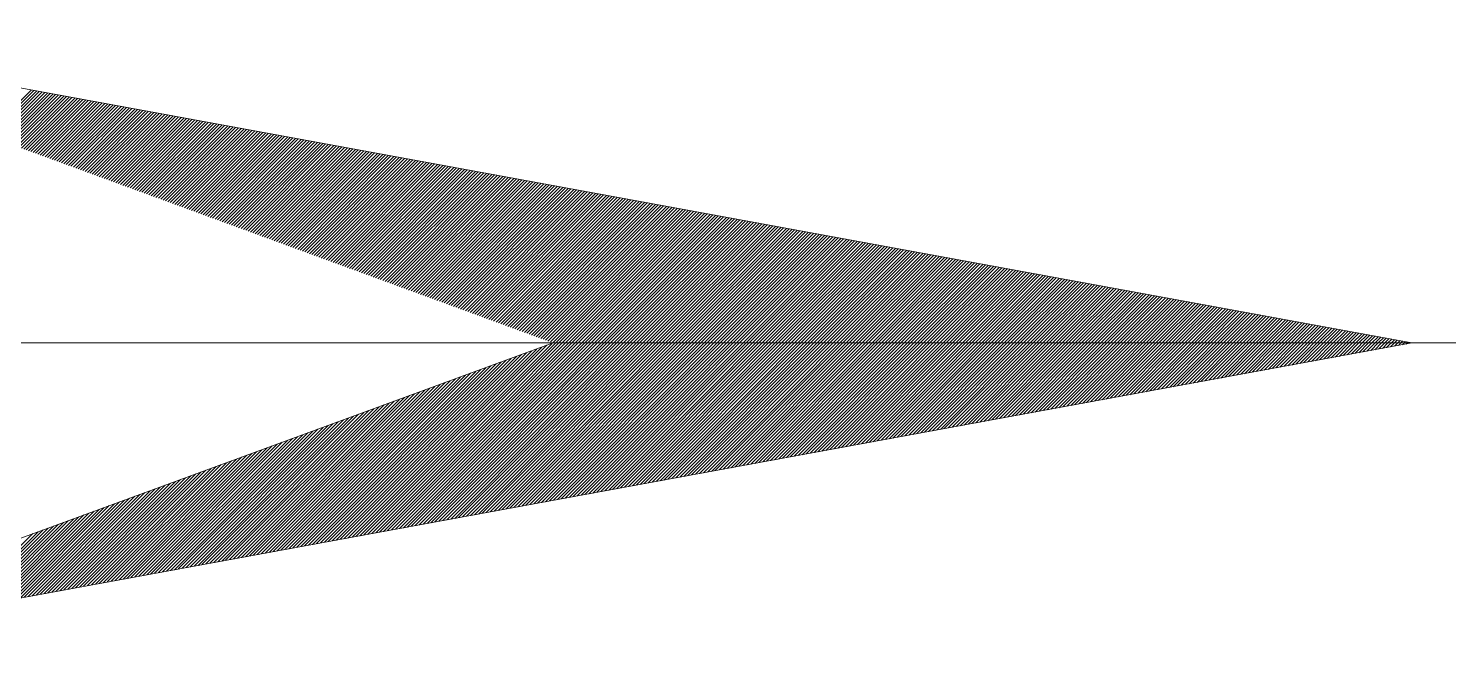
# Model space of a CAD drawing. Extents: x -1315200 to -1014507, y 2616811 to 2674779.
# Drawn here: x -1227581.6 to -1227490.4, y 2649590.8 to 2649631.1 of the extents above; entities that cross this region are included whole.
import ezdxf

# ---------------------------------------------------------------- set-up
doc = ezdxf.new("R2010")
doc.units = 0
doc.header["$LTSCALE"] = 25
doc.header["$MEASUREMENT"] = 0
doc.linetypes.add('PHANTOM2', pattern=[31.75, 15.875, -3.175, 3.175, -3.175, 3.175, -3.175])
doc.layers.get('0').update_dxf_attribs({"linetype": 'CONTINUOUS', "lineweight": 9})

msp = doc.modelspace()

# ---------------------------------------------------------------- linework, layer by layer
at = {"color": 9}
for p, q in [((-1227492.742, 2649610.938), (-1227603.026, 2649631.125)), ((-1227492.742, 2649610.938), (-1227603.026, 2649590.751)), ((-1227603.026, 2649590.751), (-1227547.884, 2649610.938))]:
    msp.add_line(p, q, dxfattribs=at)
at = {"color": 9, "linetype": 'Continuous'}
for p, q in [((-1227584.315, 2649624.275), (-1227581.42, 2649627.17)), ((-1227584.164, 2649624.219), (-1227581.245, 2649627.138)), ((-1227584.012, 2649624.164), (-1227581.07, 2649627.106)), ((-1227583.86, 2649624.108), (-1227580.895, 2649627.074)), ((-1227583.709, 2649624.053), (-1227580.72, 2649627.041)), ((-1227583.557, 2649623.997), (-1227580.545, 2649627.009)), ((-1227583.405, 2649623.942), (-1227580.37, 2649626.977)), ((-1227583.254, 2649623.886), (-1227580.194, 2649626.945)), ((-1227583.102, 2649623.831), (-1227580.019, 2649626.913)), ((-1227582.95, 2649623.775), (-1227579.844, 2649626.881)), ((-1227582.799, 2649623.72), (-1227579.669, 2649626.849)), ((-1227582.647, 2649623.664), (-1227579.494, 2649626.817)), ((-1227582.495, 2649623.608), (-1227579.319, 2649626.785)), ((-1227582.344, 2649623.553), (-1227579.144, 2649626.753)), ((-1227582.192, 2649623.497), (-1227578.969, 2649626.721)), ((-1227582.041, 2649623.442), (-1227578.794, 2649626.689)), ((-1227581.889, 2649623.386), (-1227578.619, 2649626.657)), ((-1227581.737, 2649623.331), (-1227578.443, 2649626.625)), ((-1227581.586, 2649623.275), (-1227578.268, 2649626.593)), ((-1227581.434, 2649623.22), (-1227578.093, 2649626.561)), ((-1227581.282, 2649623.164), (-1227577.918, 2649626.529)), ((-1227581.131, 2649623.109), (-1227577.743, 2649626.497)), ((-1227580.979, 2649623.053), (-1227577.568, 2649626.465)), ((-1227580.827, 2649622.998), (-1227577.393, 2649626.433)), ((-1227580.676, 2649622.942), (-1227577.218, 2649626.4)), ((-1227580.524, 2649622.887), (-1227577.043, 2649626.368)), ((-1227580.373, 2649622.831), (-1227576.867, 2649626.336)), ((-1227580.221, 2649622.776), (-1227576.692, 2649626.304)), ((-1227580.069, 2649622.72), (-1227576.517, 2649626.272)), ((-1227579.918, 2649622.665), (-1227576.342, 2649626.24)), ((-1227579.766, 2649622.609), (-1227576.167, 2649626.208)), ((-1227579.614, 2649622.554), (-1227575.992, 2649626.176)), ((-1227579.463, 2649622.498), (-1227575.817, 2649626.144)), ((-1227579.311, 2649622.443), (-1227575.642, 2649626.112)), ((-1227579.159, 2649622.387), (-1227575.467, 2649626.08)), ((-1227579.008, 2649622.332), (-1227575.292, 2649626.048)), ((-1227578.856, 2649622.276), (-1227575.116, 2649626.016)), ((-1227578.704, 2649622.221), (-1227574.941, 2649625.984)), ((-1227578.553, 2649622.165), (-1227574.766, 2649625.952)), ((-1227578.401, 2649622.11), (-1227574.591, 2649625.92)), ((-1227578.25, 2649622.054), (-1227574.416, 2649625.888)), ((-1227578.098, 2649621.999), (-1227574.241, 2649625.856)), ((-1227577.946, 2649621.943), (-1227574.066, 2649625.824)), ((-1227577.795, 2649621.888), (-1227573.891, 2649625.791)), ((-1227577.643, 2649621.832), (-1227573.716, 2649625.759)), ((-1227577.491, 2649621.777), (-1227573.541, 2649625.727)), ((-1227577.34, 2649621.721), (-1227573.365, 2649625.695)), ((-1227577.188, 2649621.666), (-1227573.19, 2649625.663)), ((-1227577.036, 2649621.61), (-1227573.015, 2649625.631)), ((-1227576.885, 2649621.555), (-1227572.84, 2649625.599)), ((-1227576.733, 2649621.499), (-1227572.665, 2649625.567)), ((-1227576.582, 2649621.443), (-1227572.49, 2649625.535)), ((-1227576.43, 2649621.388), (-1227572.315, 2649625.503)), ((-1227576.278, 2649621.332), (-1227572.14, 2649625.471)), ((-1227576.127, 2649621.277), (-1227571.965, 2649625.439)), ((-1227575.975, 2649621.221), (-1227571.79, 2649625.407)), ((-1227575.823, 2649621.166), (-1227571.614, 2649625.375)), ((-1227575.672, 2649621.11), (-1227571.439, 2649625.343)), ((-1227575.52, 2649621.055), (-1227571.264, 2649625.311)), ((-1227575.368, 2649620.999), (-1227571.089, 2649625.279)), ((-1227575.217, 2649620.944), (-1227570.914, 2649625.247)), ((-1227575.065, 2649620.888), (-1227570.739, 2649625.215)), ((-1227574.913, 2649620.833), (-1227570.564, 2649625.183)), ((-1227574.762, 2649620.777), (-1227570.389, 2649625.15)), ((-1227574.61, 2649620.722), (-1227570.214, 2649625.118)), ((-1227574.459, 2649620.666), (-1227570.039, 2649625.086)), ((-1227574.307, 2649620.611), (-1227569.863, 2649625.054)), ((-1227574.155, 2649620.555), (-1227569.688, 2649625.022)), ((-1227574.004, 2649620.5), (-1227569.513, 2649624.99)), ((-1227573.852, 2649620.444), (-1227569.338, 2649624.958)), ((-1227573.7, 2649620.389), (-1227569.163, 2649624.926)), ((-1227573.549, 2649620.333), (-1227568.988, 2649624.894)), ((-1227573.397, 2649620.278), (-1227568.813, 2649624.862)), ((-1227573.245, 2649620.222), (-1227568.638, 2649624.83)), ((-1227573.094, 2649620.167), (-1227568.463, 2649624.798)), ((-1227572.942, 2649620.111), (-1227568.287, 2649624.766)), ((-1227572.791, 2649620.056), (-1227568.112, 2649624.734)), ((-1227572.639, 2649620), (-1227567.937, 2649624.702)), ((-1227572.487, 2649619.945), (-1227567.762, 2649624.67)), ((-1227572.336, 2649619.889), (-1227567.587, 2649624.638)), ((-1227572.184, 2649619.834), (-1227567.412, 2649624.606)), ((-1227572.032, 2649619.778), (-1227567.237, 2649624.574)), ((-1227571.881, 2649619.723), (-1227567.062, 2649624.542)), ((-1227571.729, 2649619.667), (-1227566.887, 2649624.509)), ((-1227571.577, 2649619.612), (-1227566.712, 2649624.477)), ((-1227571.426, 2649619.556), (-1227566.536, 2649624.445)), ((-1227571.274, 2649619.501), (-1227566.361, 2649624.413)), ((-1227571.122, 2649619.445), (-1227566.186, 2649624.381)), ((-1227570.971, 2649619.39), (-1227566.011, 2649624.349)), ((-1227570.819, 2649619.334), (-1227565.836, 2649624.317)), ((-1227570.668, 2649619.278), (-1227565.661, 2649624.285)), ((-1227570.516, 2649619.223), (-1227565.486, 2649624.253)), ((-1227570.364, 2649619.167), (-1227565.311, 2649624.221)), ((-1227570.213, 2649619.112), (-1227565.136, 2649624.189)), ((-1227570.061, 2649619.056), (-1227564.961, 2649624.157)), ((-1227569.909, 2649619.001), (-1227564.785, 2649624.125)), ((-1227569.758, 2649618.945), (-1227564.61, 2649624.093)), ((-1227569.606, 2649618.89), (-1227564.435, 2649624.061)), ((-1227569.454, 2649618.834), (-1227564.26, 2649624.029)), ((-1227569.303, 2649618.779), (-1227564.085, 2649623.997)), ((-1227569.151, 2649618.723), (-1227563.91, 2649623.965)), ((-1227569, 2649618.668), (-1227563.735, 2649623.933)), ((-1227568.848, 2649618.612), (-1227563.56, 2649623.9)), ((-1227568.696, 2649618.557), (-1227563.385, 2649623.868)), ((-1227568.545, 2649618.501), (-1227563.21, 2649623.836)), ((-1227568.393, 2649618.446), (-1227563.034, 2649623.804)), ((-1227568.241, 2649618.39), (-1227562.859, 2649623.772)), ((-1227568.09, 2649618.335), (-1227562.684, 2649623.74)), ((-1227567.938, 2649618.279), (-1227562.509, 2649623.708)), ((-1227567.786, 2649618.224), (-1227562.334, 2649623.676)), ((-1227567.635, 2649618.168), (-1227562.159, 2649623.644)), ((-1227567.483, 2649618.113), (-1227561.984, 2649623.612)), ((-1227567.331, 2649618.057), (-1227561.809, 2649623.58)), ((-1227567.18, 2649618.002), (-1227561.634, 2649623.548)), ((-1227567.028, 2649617.946), (-1227561.459, 2649623.516)), ((-1227566.877, 2649617.891), (-1227561.283, 2649623.484)), ((-1227566.725, 2649617.835), (-1227561.108, 2649623.452)), ((-1227566.573, 2649617.78), (-1227560.933, 2649623.42)), ((-1227566.422, 2649617.724), (-1227560.758, 2649623.388)), ((-1227566.27, 2649617.669), (-1227560.583, 2649623.356)), ((-1227566.118, 2649617.613), (-1227560.408, 2649623.324)), ((-1227565.967, 2649617.558), (-1227560.233, 2649623.292)), ((-1227565.815, 2649617.502), (-1227560.058, 2649623.259)), ((-1227565.663, 2649617.447), (-1227559.883, 2649623.227)), ((-1227565.512, 2649617.391), (-1227559.707, 2649623.195)), ((-1227565.36, 2649617.336), (-1227559.532, 2649623.163)), ((-1227565.209, 2649617.28), (-1227559.357, 2649623.131)), ((-1227565.057, 2649617.225), (-1227559.182, 2649623.099)), ((-1227564.905, 2649617.169), (-1227559.007, 2649623.067)), ((-1227564.754, 2649617.113), (-1227558.832, 2649623.035)), ((-1227564.602, 2649617.058), (-1227558.657, 2649623.003)), ((-1227564.45, 2649617.002), (-1227558.482, 2649622.971)), ((-1227564.299, 2649616.947), (-1227558.307, 2649622.939)), ((-1227564.147, 2649616.891), (-1227558.132, 2649622.907)), ((-1227563.995, 2649616.836), (-1227557.956, 2649622.875)), ((-1227563.844, 2649616.78), (-1227557.781, 2649622.843)), ((-1227563.692, 2649616.725), (-1227557.606, 2649622.811)), ((-1227563.54, 2649616.669), (-1227557.431, 2649622.779)), ((-1227563.389, 2649616.614), (-1227557.256, 2649622.747)), ((-1227563.237, 2649616.558), (-1227557.081, 2649622.715)), ((-1227563.086, 2649616.503), (-1227556.906, 2649622.683)), ((-1227562.934, 2649616.447), (-1227556.731, 2649622.65)), ((-1227562.782, 2649616.392), (-1227556.556, 2649622.618)), ((-1227562.631, 2649616.336), (-1227556.381, 2649622.586)), ((-1227562.479, 2649616.281), (-1227556.205, 2649622.554)), ((-1227562.327, 2649616.225), (-1227556.03, 2649622.522)), ((-1227562.176, 2649616.17), (-1227555.855, 2649622.49)), ((-1227562.024, 2649616.114), (-1227555.68, 2649622.458)), ((-1227561.872, 2649616.059), (-1227555.505, 2649622.426)), ((-1227561.721, 2649616.003), (-1227555.33, 2649622.394)), ((-1227561.569, 2649615.948), (-1227555.155, 2649622.362)), ((-1227561.418, 2649615.892), (-1227554.98, 2649622.33)), ((-1227561.266, 2649615.837), (-1227554.805, 2649622.298)), ((-1227561.114, 2649615.781), (-1227554.63, 2649622.266)), ((-1227560.963, 2649615.726), (-1227554.454, 2649622.234)), ((-1227560.811, 2649615.67), (-1227554.279, 2649622.202)), ((-1227560.659, 2649615.615), (-1227554.104, 2649622.17)), ((-1227560.508, 2649615.559), (-1227553.929, 2649622.138)), ((-1227560.356, 2649615.504), (-1227553.754, 2649622.106)), ((-1227560.204, 2649615.448), (-1227553.579, 2649622.074)), ((-1227560.053, 2649615.393), (-1227553.404, 2649622.042)), ((-1227559.901, 2649615.337), (-1227553.229, 2649622.009)), ((-1227559.749, 2649615.282), (-1227553.054, 2649621.977)), ((-1227559.598, 2649615.226), (-1227552.878, 2649621.945)), ((-1227559.446, 2649615.171), (-1227552.703, 2649621.913)), ((-1227559.295, 2649615.115), (-1227552.528, 2649621.881)), ((-1227559.143, 2649615.06), (-1227552.353, 2649621.849)), ((-1227558.991, 2649615.004), (-1227552.178, 2649621.817)), ((-1227558.84, 2649614.948), (-1227552.003, 2649621.785)), ((-1227558.688, 2649614.893), (-1227551.828, 2649621.753)), ((-1227558.536, 2649614.837), (-1227551.653, 2649621.721)), ((-1227558.385, 2649614.782), (-1227551.478, 2649621.689)), ((-1227558.233, 2649614.726), (-1227551.303, 2649621.657)), ((-1227558.081, 2649614.671), (-1227551.127, 2649621.625)), ((-1227557.93, 2649614.615), (-1227550.952, 2649621.593)), ((-1227557.778, 2649614.56), (-1227550.777, 2649621.561)), ((-1227557.627, 2649614.504), (-1227550.602, 2649621.529)), ((-1227557.475, 2649614.449), (-1227550.427, 2649621.497)), ((-1227557.323, 2649614.393), (-1227550.252, 2649621.465)), ((-1227557.172, 2649614.338), (-1227550.077, 2649621.433)), ((-1227557.02, 2649614.282), (-1227549.902, 2649621.401)), ((-1227556.868, 2649614.227), (-1227549.727, 2649621.368)), ((-1227556.717, 2649614.171), (-1227549.552, 2649621.336)), ((-1227556.565, 2649614.116), (-1227549.376, 2649621.304)), ((-1227556.413, 2649614.06), (-1227549.201, 2649621.272)), ((-1227556.262, 2649614.005), (-1227549.026, 2649621.24)), ((-1227556.11, 2649613.949), (-1227548.851, 2649621.208)), ((-1227555.958, 2649613.894), (-1227548.676, 2649621.176)), ((-1227555.807, 2649613.838), (-1227548.501, 2649621.144)), ((-1227555.655, 2649613.783), (-1227548.326, 2649621.112)), ((-1227555.504, 2649613.727), (-1227548.151, 2649621.08)), ((-1227555.352, 2649613.672), (-1227547.976, 2649621.048)), ((-1227555.2, 2649613.616), (-1227547.801, 2649621.016)), ((-1227555.049, 2649613.561), (-1227547.625, 2649620.984)), ((-1227554.897, 2649613.505), (-1227547.45, 2649620.952)), ((-1227554.745, 2649613.45), (-1227547.275, 2649620.92)), ((-1227554.594, 2649613.394), (-1227547.1, 2649620.888)), ((-1227554.442, 2649613.339), (-1227546.925, 2649620.856)), ((-1227554.29, 2649613.283), (-1227546.75, 2649620.824)), ((-1227554.139, 2649613.228), (-1227546.575, 2649620.792)), ((-1227553.987, 2649613.172), (-1227546.4, 2649620.759)), ((-1227553.835, 2649613.117), (-1227546.225, 2649620.727)), ((-1227553.684, 2649613.061), (-1227546.05, 2649620.695)), ((-1227553.532, 2649613.006), (-1227545.874, 2649620.663)), ((-1227553.381, 2649612.95), (-1227545.699, 2649620.631)), ((-1227553.229, 2649612.894), (-1227545.524, 2649620.599)), ((-1227553.077, 2649612.839), (-1227545.349, 2649620.567)), ((-1227552.926, 2649612.783), (-1227545.174, 2649620.535)), ((-1227552.774, 2649612.728), (-1227544.999, 2649620.503)), ((-1227552.622, 2649612.672), (-1227544.824, 2649620.471)), ((-1227552.471, 2649612.617), (-1227544.649, 2649620.439)), ((-1227552.319, 2649612.561), (-1227544.474, 2649620.407)), ((-1227552.167, 2649612.506), (-1227544.298, 2649620.375)), ((-1227552.016, 2649612.45), (-1227544.123, 2649620.343)), ((-1227551.864, 2649612.395), (-1227543.948, 2649620.311)), ((-1227551.713, 2649612.339), (-1227543.773, 2649620.279)), ((-1227551.561, 2649612.284), (-1227543.598, 2649620.247)), ((-1227551.409, 2649612.228), (-1227543.423, 2649620.215)), ((-1227551.258, 2649612.173), (-1227543.248, 2649620.183)), ((-1227551.106, 2649612.117), (-1227543.073, 2649620.151)), ((-1227550.954, 2649612.062), (-1227542.898, 2649620.118)), ((-1227550.803, 2649612.006), (-1227542.723, 2649620.086)), ((-1227550.651, 2649611.951), (-1227542.547, 2649620.054)), ((-1227550.499, 2649611.895), (-1227542.372, 2649620.022)), ((-1227550.348, 2649611.84), (-1227542.197, 2649619.99)), ((-1227550.196, 2649611.784), (-1227542.022, 2649619.958)), ((-1227550.044, 2649611.729), (-1227541.847, 2649619.926)), ((-1227549.893, 2649611.673), (-1227541.672, 2649619.894)), ((-1227549.741, 2649611.618), (-1227541.497, 2649619.862)), ((-1227549.59, 2649611.562), (-1227541.322, 2649619.83)), ((-1227549.438, 2649611.507), (-1227541.147, 2649619.798)), ((-1227549.286, 2649611.451), (-1227540.972, 2649619.766)), ((-1227549.135, 2649611.396), (-1227540.796, 2649619.734)), ((-1227548.983, 2649611.34), (-1227540.621, 2649619.702)), ((-1227548.831, 2649611.285), (-1227540.446, 2649619.67)), ((-1227548.68, 2649611.229), (-1227540.271, 2649619.638)), ((-1227548.528, 2649611.174), (-1227540.096, 2649619.606)), ((-1227548.376, 2649611.118), (-1227539.921, 2649619.574)), ((-1227548.225, 2649611.063), (-1227539.746, 2649619.542)), ((-1227548.073, 2649611.007), (-1227539.571, 2649619.509)), ((-1227560.048, 2649598.618), (-1227539.221, 2649619.445)), ((-1227559.541, 2649598.711), (-1227538.87, 2649619.381)), ((-1227559.287, 2649598.757), (-1227538.695, 2649619.349)), ((-1227559.034, 2649598.804), (-1227538.52, 2649619.317)), ((-1227558.78, 2649598.85), (-1227538.345, 2649619.285)), ((-1227558.526, 2649598.897), (-1227538.17, 2649619.253)), ((-1227558.273, 2649598.943), (-1227537.995, 2649619.221)), ((-1227558.019, 2649598.989), (-1227537.82, 2649619.189)), ((-1227556.498, 2649599.268), (-1227536.769, 2649618.997)), ((-1227556.244, 2649599.314), (-1227536.594, 2649618.965)), ((-1227555.23, 2649599.5), (-1227535.894, 2649618.836)), ((-1227554.723, 2649599.593), (-1227535.543, 2649618.772)), ((-1227547.922, 2649610.952), (-1227539.396, 2649619.477)), ((-1227547.521, 2649610.938), (-1227539.045, 2649619.413)), ((-1227545.864, 2649610.938), (-1227537.645, 2649619.157)), ((-1227545.657, 2649610.938), (-1227537.47, 2649619.125)), ((-1227545.449, 2649610.938), (-1227537.294, 2649619.093)), ((-1227545.242, 2649610.938), (-1227537.119, 2649619.061)), ((-1227545.035, 2649610.938), (-1227536.944, 2649619.029)), ((-1227544.414, 2649610.938), (-1227536.419, 2649618.933)), ((-1227544.206, 2649610.938), (-1227536.244, 2649618.901)), ((-1227543.999, 2649610.938), (-1227536.069, 2649618.868)), ((-1227543.585, 2649610.938), (-1227535.718, 2649618.804)), ((-1227543.171, 2649610.938), (-1227535.368, 2649618.74)), ((-1227542.964, 2649610.938), (-1227535.193, 2649618.708)), ((-1227542.756, 2649610.938), (-1227535.018, 2649618.676)), ((-1227542.549, 2649610.938), (-1227534.843, 2649618.644)), ((-1227542.342, 2649610.938), (-1227534.668, 2649618.612)), ((-1227542.135, 2649610.938), (-1227534.493, 2649618.58)), ((-1227551.427, 2649600.196), (-1227533.267, 2649618.356)), ((-1227548.891, 2649600.66), (-1227531.516, 2649618.035)), ((-1227547.623, 2649600.892), (-1227530.641, 2649617.875)), ((-1227546.609, 2649601.078), (-1227529.94, 2649617.747)), ((-1227546.355, 2649601.124), (-1227529.765, 2649617.715)), ((-1227546.102, 2649601.171), (-1227529.59, 2649617.683)), ((-1227541.928, 2649610.938), (-1227534.318, 2649618.548)), ((-1227541.721, 2649610.938), (-1227534.143, 2649618.516)), ((-1227541.513, 2649610.938), (-1227533.967, 2649618.484)), ((-1227541.306, 2649610.938), (-1227533.792, 2649618.452)), ((-1227541.099, 2649610.938), (-1227533.617, 2649618.42)), ((-1227540.892, 2649610.938), (-1227533.442, 2649618.388)), ((-1227540.478, 2649610.938), (-1227533.092, 2649618.324)), ((-1227540.271, 2649610.938), (-1227532.917, 2649618.292)), ((-1227540.063, 2649610.938), (-1227532.742, 2649618.26)), ((-1227539.856, 2649610.938), (-1227532.567, 2649618.227)), ((-1227539.649, 2649610.938), (-1227532.392, 2649618.195)), ((-1227539.442, 2649610.938), (-1227532.216, 2649618.163)), ((-1227539.235, 2649610.938), (-1227532.041, 2649618.131)), ((-1227539.028, 2649610.938), (-1227531.866, 2649618.099)), ((-1227538.82, 2649610.938), (-1227531.691, 2649618.067)), ((-1227538.406, 2649610.938), (-1227531.341, 2649618.003)), ((-1227538.199, 2649610.938), (-1227531.166, 2649617.971)), ((-1227537.992, 2649610.938), (-1227530.991, 2649617.939)), ((-1227537.785, 2649610.938), (-1227530.816, 2649617.907)), ((-1227537.37, 2649610.938), (-1227530.465, 2649617.843)), ((-1227537.163, 2649610.938), (-1227530.29, 2649617.811)), ((-1227536.956, 2649610.938), (-1227530.115, 2649617.779)), ((-1227545.595, 2649601.264), (-1227529.24, 2649617.618)), ((-1227545.341, 2649601.31), (-1227529.065, 2649617.586)), ((-1227544.327, 2649601.496), (-1227528.364, 2649617.458)), ((-1227543.059, 2649601.728), (-1227527.489, 2649617.298)), ((-1227541.03, 2649602.099), (-1227526.088, 2649617.042)), ((-1227540.27, 2649602.238), (-1227525.563, 2649616.945)), ((-1227540.016, 2649602.285), (-1227525.387, 2649616.913)), ((-1227539.002, 2649602.47), (-1227524.687, 2649616.785)), ((-1227536.127, 2649610.938), (-1227529.415, 2649617.651)), ((-1227535.506, 2649610.938), (-1227528.889, 2649617.554)), ((-1227535.299, 2649610.938), (-1227528.714, 2649617.522)), ((-1227535.092, 2649610.938), (-1227528.539, 2649617.49)), ((-1227534.677, 2649610.938), (-1227528.189, 2649617.426)), ((-1227534.47, 2649610.938), (-1227528.014, 2649617.394)), ((-1227534.263, 2649610.938), (-1227527.839, 2649617.362)), ((-1227534.056, 2649610.938), (-1227527.664, 2649617.33)), ((-1227533.642, 2649610.938), (-1227527.314, 2649617.266)), ((-1227533.434, 2649610.938), (-1227527.138, 2649617.234)), ((-1227533.227, 2649610.938), (-1227526.963, 2649617.202)), ((-1227533.02, 2649610.938), (-1227526.788, 2649617.17)), ((-1227532.813, 2649610.938), (-1227526.613, 2649617.138)), ((-1227532.606, 2649610.938), (-1227526.438, 2649617.106)), ((-1227532.399, 2649610.938), (-1227526.263, 2649617.074)), ((-1227531.984, 2649610.938), (-1227525.913, 2649617.01)), ((-1227531.777, 2649610.938), (-1227525.738, 2649616.977)), ((-1227531.156, 2649610.938), (-1227525.212, 2649616.881)), ((-1227530.949, 2649610.938), (-1227525.037, 2649616.849)), ((-1227530.741, 2649610.938), (-1227524.862, 2649616.817)), ((-1227530.327, 2649610.938), (-1227524.512, 2649616.753)), ((-1227537.988, 2649602.656), (-1227523.987, 2649616.657)), ((-1227537.734, 2649602.702), (-1227523.812, 2649616.625)), ((-1227535.198, 2649603.167), (-1227522.061, 2649616.304)), ((-1227533.17, 2649603.538), (-1227520.66, 2649616.048)), ((-1227530.12, 2649610.938), (-1227524.337, 2649616.721)), ((-1227529.913, 2649610.938), (-1227524.162, 2649616.689)), ((-1227529.291, 2649610.938), (-1227523.636, 2649616.593)), ((-1227529.084, 2649610.938), (-1227523.461, 2649616.561)), ((-1227528.877, 2649610.938), (-1227523.286, 2649616.529)), ((-1227528.67, 2649610.938), (-1227523.111, 2649616.497)), ((-1227528.463, 2649610.938), (-1227522.936, 2649616.465)), ((-1227528.256, 2649610.938), (-1227522.761, 2649616.433)), ((-1227528.048, 2649610.938), (-1227522.586, 2649616.401)), ((-1227527.841, 2649610.938), (-1227522.411, 2649616.368)), ((-1227527.634, 2649610.938), (-1227522.236, 2649616.336)), ((-1227527.22, 2649610.938), (-1227521.885, 2649616.272)), ((-1227527.013, 2649610.938), (-1227521.71, 2649616.24)), ((-1227526.806, 2649610.938), (-1227521.535, 2649616.208)), ((-1227526.598, 2649610.938), (-1227521.36, 2649616.176)), ((-1227526.391, 2649610.938), (-1227521.185, 2649616.144)), ((-1227526.184, 2649610.938), (-1227521.01, 2649616.112)), ((-1227525.977, 2649610.938), (-1227520.835, 2649616.08)), ((-1227525.563, 2649610.938), (-1227520.485, 2649616.016)), ((-1227525.356, 2649610.938), (-1227520.309, 2649615.984)), ((-1227525.148, 2649610.938), (-1227520.134, 2649615.952)), ((-1227524.941, 2649610.938), (-1227519.959, 2649615.92)), ((-1227524.734, 2649610.938), (-1227519.784, 2649615.888)), ((-1227524.527, 2649610.938), (-1227519.609, 2649615.856)), ((-1227530.381, 2649604.048), (-1227518.734, 2649615.695)), ((-1227530.127, 2649604.095), (-1227518.558, 2649615.663)), ((-1227529.873, 2649604.141), (-1227518.383, 2649615.631)), ((-1227529.62, 2649604.188), (-1227518.208, 2649615.599)), ((-1227529.113, 2649604.28), (-1227517.858, 2649615.535)), ((-1227528.098, 2649604.466), (-1227517.158, 2649615.407)), ((-1227527.591, 2649604.559), (-1227516.807, 2649615.343)), ((-1227527.338, 2649604.605), (-1227516.632, 2649615.311)), ((-1227526.831, 2649604.698), (-1227516.282, 2649615.247)), ((-1227526.577, 2649604.745), (-1227516.107, 2649615.215)), ((-1227526.324, 2649604.791), (-1227515.932, 2649615.183)), ((-1227524.32, 2649610.938), (-1227519.434, 2649615.824)), ((-1227524.113, 2649610.938), (-1227519.259, 2649615.792)), ((-1227523.905, 2649610.938), (-1227519.084, 2649615.76)), ((-1227523.698, 2649610.938), (-1227518.909, 2649615.727)), ((-1227522.663, 2649610.938), (-1227518.033, 2649615.567)), ((-1227522.248, 2649610.938), (-1227517.683, 2649615.503)), ((-1227522.041, 2649610.938), (-1227517.508, 2649615.471)), ((-1227521.834, 2649610.938), (-1227517.333, 2649615.439)), ((-1227521.42, 2649610.938), (-1227516.983, 2649615.375)), ((-1227520.798, 2649610.938), (-1227516.457, 2649615.279)), ((-1227519.97, 2649610.938), (-1227515.757, 2649615.151)), ((-1227519.762, 2649610.938), (-1227515.582, 2649615.119)), ((-1227519.555, 2649610.938), (-1227515.407, 2649615.086)), ((-1227519.348, 2649610.938), (-1227515.232, 2649615.054)), ((-1227519.141, 2649610.938), (-1227515.056, 2649615.022)), ((-1227518.934, 2649610.938), (-1227514.881, 2649614.99)), ((-1227518.727, 2649610.938), (-1227514.706, 2649614.958)), ((-1227518.519, 2649610.938), (-1227514.531, 2649614.926)), ((-1227522.774, 2649605.441), (-1227513.481, 2649614.734)), ((-1227518.312, 2649610.938), (-1227514.356, 2649614.894)), ((-1227518.105, 2649610.938), (-1227514.181, 2649614.862)), ((-1227517.898, 2649610.938), (-1227514.006, 2649614.83)), ((-1227517.702, 2649606.369), (-1227509.978, 2649614.093)), ((-1227517.691, 2649610.938), (-1227513.831, 2649614.798)), ((-1227517.484, 2649610.938), (-1227513.656, 2649614.766)), ((-1227517.069, 2649610.938), (-1227513.305, 2649614.702)), ((-1227516.862, 2649610.938), (-1227513.13, 2649614.67)), ((-1227516.655, 2649610.938), (-1227512.955, 2649614.638)), ((-1227516.448, 2649610.938), (-1227512.78, 2649614.606)), ((-1227516.241, 2649610.938), (-1227512.605, 2649614.574)), ((-1227516.034, 2649610.938), (-1227512.43, 2649614.542)), ((-1227515.826, 2649610.938), (-1227512.255, 2649614.51)), ((-1227515.619, 2649610.938), (-1227512.08, 2649614.477)), ((-1227515.412, 2649610.938), (-1227511.905, 2649614.445)), ((-1227515.205, 2649610.938), (-1227511.729, 2649614.413)), ((-1227514.998, 2649610.938), (-1227511.554, 2649614.381)), ((-1227514.791, 2649610.938), (-1227511.379, 2649614.349)), ((-1227514.584, 2649610.938), (-1227511.204, 2649614.317)), ((-1227514.376, 2649610.938), (-1227511.029, 2649614.285)), ((-1227514.169, 2649610.938), (-1227510.854, 2649614.253)), ((-1227513.962, 2649610.938), (-1227510.679, 2649614.221)), ((-1227513.755, 2649610.938), (-1227510.504, 2649614.189)), ((-1227513.548, 2649610.938), (-1227510.329, 2649614.157)), ((-1227513.341, 2649610.938), (-1227510.154, 2649614.125)), ((-1227512.926, 2649610.938), (-1227509.803, 2649614.061)), ((-1227512.719, 2649610.938), (-1227509.628, 2649614.029)), ((-1227514.406, 2649606.972), (-1227507.702, 2649613.676)), ((-1227514.152, 2649607.019), (-1227507.527, 2649613.644)), ((-1227513.899, 2649607.065), (-1227507.352, 2649613.612)), ((-1227513.392, 2649607.158), (-1227507.002, 2649613.548)), ((-1227512.885, 2649607.251), (-1227506.652, 2649613.484)), ((-1227512.512, 2649610.938), (-1227509.453, 2649613.997)), ((-1227512.305, 2649610.938), (-1227509.278, 2649613.965)), ((-1227512.098, 2649610.938), (-1227509.103, 2649613.933)), ((-1227511.891, 2649610.938), (-1227508.928, 2649613.901)), ((-1227511.87, 2649607.437), (-1227505.951, 2649613.356)), ((-1227511.683, 2649610.938), (-1227508.753, 2649613.869)), ((-1227511.476, 2649610.938), (-1227508.578, 2649613.836)), ((-1227511.269, 2649610.938), (-1227508.403, 2649613.804)), ((-1227511.062, 2649610.938), (-1227508.227, 2649613.772)), ((-1227510.855, 2649610.938), (-1227508.052, 2649613.74)), ((-1227510.648, 2649610.938), (-1227507.877, 2649613.708)), ((-1227510.602, 2649607.669), (-1227505.076, 2649613.195)), ((-1227510.095, 2649607.761), (-1227504.725, 2649613.131)), ((-1227509.819, 2649610.938), (-1227507.177, 2649613.58)), ((-1227509.405, 2649610.938), (-1227506.827, 2649613.516)), ((-1227508.99, 2649610.938), (-1227506.476, 2649613.452)), ((-1227508.783, 2649610.938), (-1227506.301, 2649613.42)), ((-1227508.576, 2649610.938), (-1227506.126, 2649613.388)), ((-1227508.162, 2649610.938), (-1227505.776, 2649613.324)), ((-1227507.955, 2649610.938), (-1227505.601, 2649613.292)), ((-1227507.747, 2649610.938), (-1227505.426, 2649613.26)), ((-1227507.54, 2649610.938), (-1227505.251, 2649613.228)), ((-1227507.126, 2649610.938), (-1227504.9, 2649613.163)), ((-1227506.712, 2649610.938), (-1227504.55, 2649613.099)), ((-1227508.32, 2649608.086), (-1227503.5, 2649612.907)), ((-1227507.813, 2649608.179), (-1227503.149, 2649612.843)), ((-1227506.505, 2649610.938), (-1227504.375, 2649613.067)), ((-1227506.297, 2649610.938), (-1227504.2, 2649613.035)), ((-1227506.292, 2649608.458), (-1227502.099, 2649612.651)), ((-1227506.09, 2649610.938), (-1227504.025, 2649613.003)), ((-1227505.883, 2649610.938), (-1227503.85, 2649612.971)), ((-1227505.676, 2649610.938), (-1227503.675, 2649612.939)), ((-1227505.278, 2649608.643), (-1227501.398, 2649612.522)), ((-1227505.262, 2649610.938), (-1227503.325, 2649612.875)), ((-1227504.847, 2649610.938), (-1227502.974, 2649612.811)), ((-1227504.64, 2649610.938), (-1227502.799, 2649612.779)), ((-1227504.433, 2649610.938), (-1227502.624, 2649612.747)), ((-1227504.226, 2649610.938), (-1227502.449, 2649612.715)), ((-1227504.019, 2649610.938), (-1227502.274, 2649612.683)), ((-1227503.756, 2649608.922), (-1227500.348, 2649612.33)), ((-1227503.604, 2649610.938), (-1227501.924, 2649612.619)), ((-1227503.397, 2649610.938), (-1227501.749, 2649612.586)), ((-1227503.19, 2649610.938), (-1227501.574, 2649612.554)), ((-1227502.776, 2649610.938), (-1227501.223, 2649612.49)), ((-1227502.569, 2649610.938), (-1227501.048, 2649612.458)), ((-1227502.362, 2649610.938), (-1227500.873, 2649612.426)), ((-1227502.154, 2649610.938), (-1227500.698, 2649612.394)), ((-1227501.947, 2649610.938), (-1227500.523, 2649612.362)), ((-1227501.533, 2649610.938), (-1227500.173, 2649612.298)), ((-1227501.326, 2649610.938), (-1227499.998, 2649612.266)), ((-1227501.119, 2649610.938), (-1227499.823, 2649612.234)), ((-1227500.911, 2649610.938), (-1227499.647, 2649612.202)), ((-1227500.713, 2649609.479), (-1227498.247, 2649611.945)), ((-1227500.704, 2649610.938), (-1227499.472, 2649612.17)), ((-1227500.497, 2649610.938), (-1227499.297, 2649612.138)), ((-1227500.46, 2649609.525), (-1227498.072, 2649611.913)), ((-1227500.29, 2649610.938), (-1227499.122, 2649612.106)), ((-1227500.083, 2649610.938), (-1227498.947, 2649612.074)), ((-1227499.876, 2649610.938), (-1227498.772, 2649612.042)), ((-1227499.669, 2649610.938), (-1227498.597, 2649612.01)), ((-1227499.461, 2649610.938), (-1227498.422, 2649611.978)), ((-1227498.84, 2649610.938), (-1227497.896, 2649611.881)), ((-1227498.633, 2649610.938), (-1227497.721, 2649611.849)), ((-1227498.426, 2649610.938), (-1227497.546, 2649611.817)), ((-1227498.218, 2649610.938), (-1227497.371, 2649611.785)), ((-1227498.011, 2649610.938), (-1227497.196, 2649611.753)), ((-1227497.804, 2649610.938), (-1227497.021, 2649611.721)), ((-1227497.597, 2649610.938), (-1227496.846, 2649611.689)), ((-1227497.39, 2649610.938), (-1227496.671, 2649611.657)), ((-1227497.183, 2649610.938), (-1227496.496, 2649611.625)), ((-1227496.976, 2649610.938), (-1227496.32, 2649611.593)), ((-1227496.768, 2649610.938), (-1227496.145, 2649611.561)), ((-1227496.656, 2649610.221), (-1227495.445, 2649611.433)), ((-1227496.561, 2649610.938), (-1227495.97, 2649611.529)), ((-1227496.354, 2649610.938), (-1227495.795, 2649611.497)), ((-1227496.147, 2649610.938), (-1227495.62, 2649611.465)), ((-1227495.733, 2649610.938), (-1227495.27, 2649611.401)), ((-1227495.642, 2649610.407), (-1227494.745, 2649611.304)), ((-1227495.525, 2649610.938), (-1227495.095, 2649611.369)), ((-1227495.318, 2649610.938), (-1227494.92, 2649611.336)), ((-1227494.904, 2649610.938), (-1227494.569, 2649611.272)), ((-1227561.316, 2649598.386), (-1227549.272, 2649610.43)), ((-1227561.062, 2649598.432), (-1227548.945, 2649610.55)), ((-1227560.809, 2649598.479), (-1227548.618, 2649610.669)), ((-1227560.555, 2649598.525), (-1227548.291, 2649610.789)), ((-1227560.301, 2649598.572), (-1227547.965, 2649610.908)), ((-1227559.794, 2649598.664), (-1227547.521, 2649610.938)), ((-1227557.766, 2649599.036), (-1227545.864, 2649610.938)), ((-1227557.512, 2649599.082), (-1227545.657, 2649610.938)), ((-1227557.259, 2649599.129), (-1227545.449, 2649610.938)), ((-1227557.005, 2649599.175), (-1227545.242, 2649610.938)), ((-1227556.751, 2649599.221), (-1227545.035, 2649610.938)), ((-1227555.991, 2649599.361), (-1227544.414, 2649610.938)), ((-1227555.737, 2649599.407), (-1227544.206, 2649610.938)), ((-1227555.484, 2649599.454), (-1227543.999, 2649610.938)), ((-1227554.977, 2649599.546), (-1227543.585, 2649610.938)), ((-1227554.469, 2649599.639), (-1227543.171, 2649610.938)), ((-1227554.216, 2649599.686), (-1227542.964, 2649610.938)), ((-1227553.962, 2649599.732), (-1227542.756, 2649610.938)), ((-1227553.709, 2649599.778), (-1227542.549, 2649610.938)), ((-1227553.455, 2649599.825), (-1227542.342, 2649610.938)), ((-1227553.202, 2649599.871), (-1227542.135, 2649610.938)), ((-1227552.948, 2649599.918), (-1227541.928, 2649610.938)), ((-1227552.694, 2649599.964), (-1227541.721, 2649610.938)), ((-1227552.441, 2649600.01), (-1227541.513, 2649610.938)), ((-1227552.187, 2649600.057), (-1227541.306, 2649610.938)), ((-1227551.934, 2649600.103), (-1227541.099, 2649610.938)), ((-1227551.68, 2649600.15), (-1227540.892, 2649610.938)), ((-1227551.173, 2649600.243), (-1227540.478, 2649610.938)), ((-1227550.919, 2649600.289), (-1227540.271, 2649610.938)), ((-1227550.666, 2649600.335), (-1227540.063, 2649610.938)), ((-1227550.412, 2649600.382), (-1227539.856, 2649610.938)), ((-1227550.159, 2649600.428), (-1227539.649, 2649610.938)), ((-1227549.905, 2649600.475), (-1227539.442, 2649610.938)), ((-1227549.652, 2649600.521), (-1227539.235, 2649610.938)), ((-1227549.398, 2649600.567), (-1227539.028, 2649610.938)), ((-1227549.144, 2649600.614), (-1227538.82, 2649610.938)), ((-1227548.637, 2649600.707), (-1227538.406, 2649610.938)), ((-1227548.384, 2649600.753), (-1227538.199, 2649610.938)), ((-1227548.13, 2649600.799), (-1227537.992, 2649610.938)), ((-1227547.877, 2649600.846), (-1227537.785, 2649610.938)), ((-1227547.37, 2649600.939), (-1227537.37, 2649610.938)), ((-1227547.116, 2649600.985), (-1227537.163, 2649610.938)), ((-1227546.862, 2649601.032), (-1227536.956, 2649610.938)), ((-1227545.848, 2649601.217), (-1227536.127, 2649610.938)), ((-1227545.087, 2649601.356), (-1227535.506, 2649610.938)), ((-1227544.834, 2649601.403), (-1227535.299, 2649610.938)), ((-1227544.58, 2649601.449), (-1227535.092, 2649610.938)), ((-1227544.073, 2649601.542), (-1227534.677, 2649610.938)), ((-1227543.82, 2649601.589), (-1227534.47, 2649610.938)), ((-1227543.566, 2649601.635), (-1227534.263, 2649610.938)), ((-1227543.312, 2649601.681), (-1227534.056, 2649610.938)), ((-1227542.805, 2649601.774), (-1227533.642, 2649610.938)), ((-1227542.552, 2649601.821), (-1227533.434, 2649610.938)), ((-1227542.298, 2649601.867), (-1227533.227, 2649610.938)), ((-1227542.045, 2649601.913), (-1227533.02, 2649610.938)), ((-1227541.791, 2649601.96), (-1227532.813, 2649610.938)), ((-1227541.538, 2649602.006), (-1227532.606, 2649610.938)), ((-1227541.284, 2649602.053), (-1227532.399, 2649610.938)), ((-1227540.777, 2649602.145), (-1227531.984, 2649610.938)), ((-1227540.523, 2649602.192), (-1227531.777, 2649610.938)), ((-1227539.763, 2649602.331), (-1227531.156, 2649610.938)), ((-1227539.509, 2649602.378), (-1227530.949, 2649610.938)), ((-1227539.255, 2649602.424), (-1227530.741, 2649610.938)), ((-1227538.748, 2649602.517), (-1227530.327, 2649610.938)), ((-1227538.495, 2649602.563), (-1227530.12, 2649610.938)), ((-1227538.241, 2649602.61), (-1227529.913, 2649610.938)), ((-1227537.48, 2649602.749), (-1227529.291, 2649610.938)), ((-1227537.227, 2649602.795), (-1227529.084, 2649610.938)), ((-1227536.973, 2649602.842), (-1227528.877, 2649610.938)), ((-1227536.72, 2649602.888), (-1227528.67, 2649610.938)), ((-1227536.466, 2649602.934), (-1227528.463, 2649610.938)), ((-1227536.213, 2649602.981), (-1227528.256, 2649610.938)), ((-1227535.959, 2649603.027), (-1227528.048, 2649610.938)), ((-1227535.705, 2649603.074), (-1227527.841, 2649610.938)), ((-1227535.452, 2649603.12), (-1227527.634, 2649610.938)), ((-1227534.945, 2649603.213), (-1227527.22, 2649610.938)), ((-1227534.691, 2649603.259), (-1227527.013, 2649610.938)), ((-1227534.438, 2649603.306), (-1227526.806, 2649610.938)), ((-1227534.184, 2649603.352), (-1227526.598, 2649610.938)), ((-1227533.931, 2649603.399), (-1227526.391, 2649610.938)), ((-1227533.677, 2649603.445), (-1227526.184, 2649610.938)), ((-1227533.423, 2649603.491), (-1227525.977, 2649610.938)), ((-1227532.916, 2649603.584), (-1227525.563, 2649610.938)), ((-1227532.663, 2649603.631), (-1227525.356, 2649610.938)), ((-1227532.409, 2649603.677), (-1227525.148, 2649610.938)), ((-1227532.156, 2649603.724), (-1227524.941, 2649610.938)), ((-1227531.902, 2649603.77), (-1227524.734, 2649610.938)), ((-1227531.648, 2649603.816), (-1227524.527, 2649610.938)), ((-1227531.395, 2649603.863), (-1227524.32, 2649610.938)), ((-1227531.141, 2649603.909), (-1227524.113, 2649610.938)), ((-1227530.888, 2649603.956), (-1227523.905, 2649610.938)), ((-1227530.634, 2649604.002), (-1227523.698, 2649610.938)), ((-1227529.366, 2649604.234), (-1227522.663, 2649610.938)), ((-1227528.859, 2649604.327), (-1227522.248, 2649610.938)), ((-1227528.606, 2649604.373), (-1227522.041, 2649610.938)), ((-1227528.352, 2649604.42), (-1227521.834, 2649610.938)), ((-1227527.845, 2649604.513), (-1227521.42, 2649610.938)), ((-1227527.084, 2649604.652), (-1227520.798, 2649610.938)), ((-1227526.07, 2649604.837), (-1227519.97, 2649610.938)), ((-1227525.816, 2649604.884), (-1227519.762, 2649610.938)), ((-1227525.563, 2649604.93), (-1227519.555, 2649610.938)), ((-1227525.309, 2649604.977), (-1227519.348, 2649610.938)), ((-1227525.056, 2649605.023), (-1227519.141, 2649610.938)), ((-1227524.802, 2649605.07), (-1227518.934, 2649610.938)), ((-1227524.549, 2649605.116), (-1227518.727, 2649610.938)), ((-1227524.295, 2649605.162), (-1227518.519, 2649610.938)), ((-1227524.041, 2649605.209), (-1227518.312, 2649610.938)), ((-1227523.788, 2649605.255), (-1227518.105, 2649610.938)), ((-1227523.534, 2649605.302), (-1227517.898, 2649610.938)), ((-1227523.281, 2649605.348), (-1227517.691, 2649610.938)), ((-1227523.027, 2649605.394), (-1227517.484, 2649610.938)), ((-1227522.52, 2649605.487), (-1227517.069, 2649610.938)), ((-1227522.266, 2649605.534), (-1227516.862, 2649610.938)), ((-1227522.013, 2649605.58), (-1227516.655, 2649610.938)), ((-1227521.759, 2649605.626), (-1227516.448, 2649610.938)), ((-1227521.506, 2649605.673), (-1227516.241, 2649610.938)), ((-1227521.252, 2649605.719), (-1227516.034, 2649610.938)), ((-1227520.999, 2649605.766), (-1227515.826, 2649610.938)), ((-1227520.745, 2649605.812), (-1227515.619, 2649610.938)), ((-1227520.491, 2649605.859), (-1227515.412, 2649610.938)), ((-1227520.238, 2649605.905), (-1227515.205, 2649610.938)), ((-1227519.984, 2649605.951), (-1227514.998, 2649610.938)), ((-1227519.731, 2649605.998), (-1227514.791, 2649610.938)), ((-1227519.477, 2649606.044), (-1227514.584, 2649610.938)), ((-1227519.224, 2649606.091), (-1227514.376, 2649610.938)), ((-1227518.97, 2649606.137), (-1227514.169, 2649610.938)), ((-1227518.717, 2649606.183), (-1227513.962, 2649610.938)), ((-1227518.463, 2649606.23), (-1227513.755, 2649610.938)), ((-1227518.209, 2649606.276), (-1227513.548, 2649610.938)), ((-1227517.956, 2649606.323), (-1227513.341, 2649610.938)), ((-1227517.449, 2649606.415), (-1227512.926, 2649610.938)), ((-1227517.195, 2649606.462), (-1227512.719, 2649610.938)), ((-1227516.942, 2649606.508), (-1227512.512, 2649610.938)), ((-1227516.688, 2649606.555), (-1227512.305, 2649610.938)), ((-1227516.434, 2649606.601), (-1227512.098, 2649610.938)), ((-1227516.181, 2649606.648), (-1227511.891, 2649610.938)), ((-1227515.927, 2649606.694), (-1227511.683, 2649610.938)), ((-1227515.674, 2649606.74), (-1227511.476, 2649610.938)), ((-1227515.42, 2649606.787), (-1227511.269, 2649610.938)), ((-1227515.167, 2649606.833), (-1227511.062, 2649610.938)), ((-1227514.913, 2649606.88), (-1227510.855, 2649610.938)), ((-1227514.659, 2649606.926), (-1227510.648, 2649610.938)), ((-1227513.645, 2649607.112), (-1227509.819, 2649610.938)), ((-1227513.138, 2649607.205), (-1227509.405, 2649610.938)), ((-1227512.631, 2649607.297), (-1227508.99, 2649610.938)), ((-1227512.377, 2649607.344), (-1227508.783, 2649610.938)), ((-1227512.124, 2649607.39), (-1227508.576, 2649610.938)), ((-1227511.617, 2649607.483), (-1227508.162, 2649610.938)), ((-1227511.363, 2649607.529), (-1227507.955, 2649610.938)), ((-1227511.11, 2649607.576), (-1227507.747, 2649610.938)), ((-1227510.856, 2649607.622), (-1227507.54, 2649610.938)), ((-1227510.349, 2649607.715), (-1227507.126, 2649610.938)), ((-1227509.842, 2649607.808), (-1227506.712, 2649610.938)), ((-1227509.588, 2649607.854), (-1227506.505, 2649610.938)), ((-1227509.335, 2649607.901), (-1227506.297, 2649610.938)), ((-1227509.081, 2649607.947), (-1227506.09, 2649610.938)), ((-1227508.827, 2649607.994), (-1227505.883, 2649610.938)), ((-1227508.574, 2649608.04), (-1227505.676, 2649610.938)), ((-1227508.067, 2649608.133), (-1227505.262, 2649610.938)), ((-1227507.56, 2649608.226), (-1227504.847, 2649610.938)), ((-1227507.306, 2649608.272), (-1227504.64, 2649610.938)), ((-1227507.052, 2649608.318), (-1227504.433, 2649610.938)), ((-1227506.799, 2649608.365), (-1227504.226, 2649610.938)), ((-1227506.545, 2649608.411), (-1227504.019, 2649610.938)), ((-1227506.038, 2649608.504), (-1227503.604, 2649610.938)), ((-1227505.785, 2649608.55), (-1227503.397, 2649610.938)), ((-1227505.531, 2649608.597), (-1227503.19, 2649610.938)), ((-1227505.024, 2649608.69), (-1227502.776, 2649610.938)), ((-1227504.77, 2649608.736), (-1227502.569, 2649610.938)), ((-1227504.517, 2649608.783), (-1227502.362, 2649610.938)), ((-1227504.263, 2649608.829), (-1227502.154, 2649610.938)), ((-1227504.01, 2649608.875), (-1227501.947, 2649610.938)), ((-1227503.503, 2649608.968), (-1227501.533, 2649610.938)), ((-1227503.249, 2649609.015), (-1227501.326, 2649610.938)), ((-1227502.995, 2649609.061), (-1227501.119, 2649610.938)), ((-1227502.742, 2649609.107), (-1227500.911, 2649610.938)), ((-1227502.488, 2649609.154), (-1227500.704, 2649610.938)), ((-1227502.235, 2649609.2), (-1227500.497, 2649610.938)), ((-1227501.981, 2649609.247), (-1227500.29, 2649610.938)), ((-1227501.728, 2649609.293), (-1227500.083, 2649610.938)), ((-1227501.474, 2649609.34), (-1227499.876, 2649610.938)), ((-1227501.22, 2649609.386), (-1227499.669, 2649610.938)), ((-1227500.967, 2649609.432), (-1227499.461, 2649610.938)), ((-1227500.206, 2649609.572), (-1227498.84, 2649610.938)), ((-1227499.953, 2649609.618), (-1227498.633, 2649610.938)), ((-1227499.699, 2649609.664), (-1227498.426, 2649610.938)), ((-1227499.445, 2649609.711), (-1227498.218, 2649610.938)), ((-1227499.192, 2649609.757), (-1227498.011, 2649610.938)), ((-1227498.938, 2649609.804), (-1227497.804, 2649610.938)), ((-1227498.685, 2649609.85), (-1227497.597, 2649610.938)), ((-1227498.431, 2649609.896), (-1227497.39, 2649610.938)), ((-1227498.178, 2649609.943), (-1227497.183, 2649610.938)), ((-1227497.924, 2649609.989), (-1227496.976, 2649610.938)), ((-1227497.671, 2649610.036), (-1227496.768, 2649610.938)), ((-1227497.417, 2649610.082), (-1227496.561, 2649610.938)), ((-1227497.163, 2649610.129), (-1227496.354, 2649610.938)), ((-1227496.91, 2649610.175), (-1227496.147, 2649610.938)), ((-1227496.403, 2649610.268), (-1227495.733, 2649610.938)), ((-1227496.149, 2649610.314), (-1227495.525, 2649610.938)), ((-1227495.896, 2649610.361), (-1227495.318, 2649610.938)), ((-1227495.388, 2649610.453), (-1227494.904, 2649610.938)), ((-1227495.135, 2649610.5), (-1227494.697, 2649610.938)), ((-1227494.881, 2649610.546), (-1227494.49, 2649610.938)), ((-1227494.697, 2649610.938), (-1227494.394, 2649611.24)), ((-1227494.628, 2649610.593), (-1227494.283, 2649610.938)), ((-1227494.49, 2649610.938), (-1227494.219, 2649611.208)), ((-1227494.374, 2649610.639), (-1227493.869, 2649611.144)), ((-1227494.283, 2649610.938), (-1227494.044, 2649611.176)), ((-1227494.121, 2649610.686), (-1227493.868, 2649610.938)), ((-1227493.868, 2649610.938), (-1227493.694, 2649611.112)), ((-1227493.867, 2649610.732), (-1227493.519, 2649611.08)), ((-1227493.613, 2649610.778), (-1227493.454, 2649610.938)), ((-1227493.454, 2649610.938), (-1227493.344, 2649611.048)), ((-1227493.36, 2649610.825), (-1227493.247, 2649610.938)), ((-1227493.247, 2649610.938), (-1227493.169, 2649611.016)), ((-1227493.106, 2649610.871), (-1227492.994, 2649610.984)), ((-1227492.853, 2649610.918), (-1227492.818, 2649610.952)), ((-1227563.344, 2649598.015), (-1227551.886, 2649609.473)), ((-1227563.091, 2649598.061), (-1227551.559, 2649609.592)), ((-1227562.837, 2649598.108), (-1227551.233, 2649609.712)), ((-1227562.584, 2649598.154), (-1227550.906, 2649609.832)), ((-1227562.33, 2649598.2), (-1227550.579, 2649609.951)), ((-1227562.076, 2649598.247), (-1227550.252, 2649610.071)), ((-1227561.823, 2649598.293), (-1227549.925, 2649610.191)), ((-1227561.569, 2649598.34), (-1227549.599, 2649610.31)), ((-1227565.119, 2649597.69), (-1227554.174, 2649608.635)), ((-1227564.866, 2649597.736), (-1227553.847, 2649608.755)), ((-1227564.612, 2649597.783), (-1227553.52, 2649608.875)), ((-1227564.358, 2649597.829), (-1227553.193, 2649608.994)), ((-1227564.105, 2649597.875), (-1227552.866, 2649609.114)), ((-1227563.851, 2649597.922), (-1227552.54, 2649609.234)), ((-1227563.598, 2649597.968), (-1227552.213, 2649609.353)), ((-1227567.148, 2649597.319), (-1227556.788, 2649607.678)), ((-1227566.894, 2649597.365), (-1227556.461, 2649607.798)), ((-1227566.641, 2649597.411), (-1227556.134, 2649607.918)), ((-1227566.387, 2649597.458), (-1227555.807, 2649608.037)), ((-1227566.133, 2649597.504), (-1227555.481, 2649608.157)), ((-1227565.88, 2649597.551), (-1227555.154, 2649608.277)), ((-1227565.626, 2649597.597), (-1227554.827, 2649608.396)), ((-1227565.373, 2649597.643), (-1227554.5, 2649608.516)), ((-1227569.176, 2649596.947), (-1227559.402, 2649606.721)), ((-1227568.923, 2649596.994), (-1227559.075, 2649606.841)), ((-1227568.669, 2649597.04), (-1227558.749, 2649606.961)), ((-1227568.416, 2649597.086), (-1227558.422, 2649607.08)), ((-1227568.162, 2649597.133), (-1227558.095, 2649607.2)), ((-1227567.908, 2649597.179), (-1227557.768, 2649607.32)), ((-1227567.655, 2649597.226), (-1227557.441, 2649607.439)), ((-1227567.401, 2649597.272), (-1227557.115, 2649607.559)), ((-1227570.951, 2649596.622), (-1227561.69, 2649605.884)), ((-1227570.698, 2649596.669), (-1227561.363, 2649606.004)), ((-1227570.444, 2649596.715), (-1227561.036, 2649606.123)), ((-1227570.19, 2649596.762), (-1227560.709, 2649606.243)), ((-1227569.937, 2649596.808), (-1227560.382, 2649606.362)), ((-1227569.683, 2649596.854), (-1227560.056, 2649606.482)), ((-1227569.43, 2649596.901), (-1227559.729, 2649606.602)), ((-1227572.98, 2649596.251), (-1227564.304, 2649604.927)), ((-1227572.726, 2649596.297), (-1227563.977, 2649605.047)), ((-1227572.473, 2649596.344), (-1227563.65, 2649605.166)), ((-1227572.219, 2649596.39), (-1227563.323, 2649605.286)), ((-1227571.965, 2649596.437), (-1227562.997, 2649605.405)), ((-1227571.712, 2649596.483), (-1227562.67, 2649605.525)), ((-1227571.458, 2649596.529), (-1227562.343, 2649605.645)), ((-1227571.205, 2649596.576), (-1227562.016, 2649605.764)), ((-1227574.755, 2649595.926), (-1227566.591, 2649604.089)), ((-1227574.501, 2649595.973), (-1227566.265, 2649604.209)), ((-1227574.248, 2649596.019), (-1227565.938, 2649604.329)), ((-1227573.994, 2649596.065), (-1227565.611, 2649604.448)), ((-1227573.74, 2649596.112), (-1227565.284, 2649604.568)), ((-1227573.487, 2649596.158), (-1227564.957, 2649604.688)), ((-1227573.233, 2649596.205), (-1227564.631, 2649604.807)), ((-1227576.783, 2649595.555), (-1227569.206, 2649603.132)), ((-1227576.53, 2649595.601), (-1227568.879, 2649603.252)), ((-1227576.276, 2649595.648), (-1227568.552, 2649603.372)), ((-1227576.023, 2649595.694), (-1227568.225, 2649603.491)), ((-1227575.769, 2649595.74), (-1227567.898, 2649603.611)), ((-1227575.515, 2649595.787), (-1227567.572, 2649603.731)), ((-1227575.262, 2649595.833), (-1227567.245, 2649603.85)), ((-1227575.008, 2649595.88), (-1227566.918, 2649603.97)), ((-1227578.812, 2649595.183), (-1227571.82, 2649602.175)), ((-1227578.558, 2649595.23), (-1227571.493, 2649602.295)), ((-1227578.305, 2649595.276), (-1227571.166, 2649602.415)), ((-1227578.051, 2649595.323), (-1227570.839, 2649602.534)), ((-1227577.797, 2649595.369), (-1227570.513, 2649602.654)), ((-1227577.544, 2649595.416), (-1227570.186, 2649602.774)), ((-1227577.29, 2649595.462), (-1227569.859, 2649602.893)), ((-1227577.037, 2649595.508), (-1227569.532, 2649603.013)), ((-1227580.587, 2649594.859), (-1227574.107, 2649601.338)), ((-1227580.333, 2649594.905), (-1227573.781, 2649601.458)), ((-1227580.08, 2649594.951), (-1227573.454, 2649601.577)), ((-1227579.826, 2649594.998), (-1227573.127, 2649601.697)), ((-1227579.572, 2649595.044), (-1227572.8, 2649601.817)), ((-1227579.319, 2649595.091), (-1227572.473, 2649601.936)), ((-1227579.065, 2649595.137), (-1227572.147, 2649602.056)), ((-1227582.615, 2649594.487), (-1227576.722, 2649600.381)), ((-1227582.362, 2649594.534), (-1227576.395, 2649600.501)), ((-1227582.108, 2649594.58), (-1227576.068, 2649600.62)), ((-1227581.855, 2649594.627), (-1227575.741, 2649600.74)), ((-1227581.601, 2649594.673), (-1227575.414, 2649600.859)), ((-1227581.347, 2649594.719), (-1227575.088, 2649600.979)), ((-1227581.094, 2649594.766), (-1227574.761, 2649601.099)), ((-1227580.84, 2649594.812), (-1227574.434, 2649601.218)), ((-1227584.644, 2649594.116), (-1227579.336, 2649599.424)), ((-1227584.39, 2649594.162), (-1227579.009, 2649599.544)), ((-1227584.137, 2649594.209), (-1227578.682, 2649599.663)), ((-1227583.883, 2649594.255), (-1227578.355, 2649599.783)), ((-1227583.63, 2649594.302), (-1227578.029, 2649599.902)), ((-1227583.376, 2649594.348), (-1227577.702, 2649600.022)), ((-1227583.122, 2649594.394), (-1227577.375, 2649600.142)), ((-1227582.869, 2649594.441), (-1227577.048, 2649600.261)), ((-1227586.165, 2649593.838), (-1227581.297, 2649598.706)), ((-1227585.912, 2649593.884), (-1227580.97, 2649598.826)), ((-1227585.658, 2649593.93), (-1227580.643, 2649598.945)), ((-1227585.404, 2649593.977), (-1227580.316, 2649599.065)), ((-1227585.151, 2649594.023), (-1227579.989, 2649599.185)), ((-1227584.897, 2649594.07), (-1227579.663, 2649599.304))]:
    msp.add_line(p, q, dxfattribs=at)
at = {"color": 9, "linetype": 'PHANTOM2'}
msp.add_line((-1227722.291, 2649610.938), (-1227410.571, 2649610.938), dxfattribs=at)

doc.saveas('drawing.dxf')
